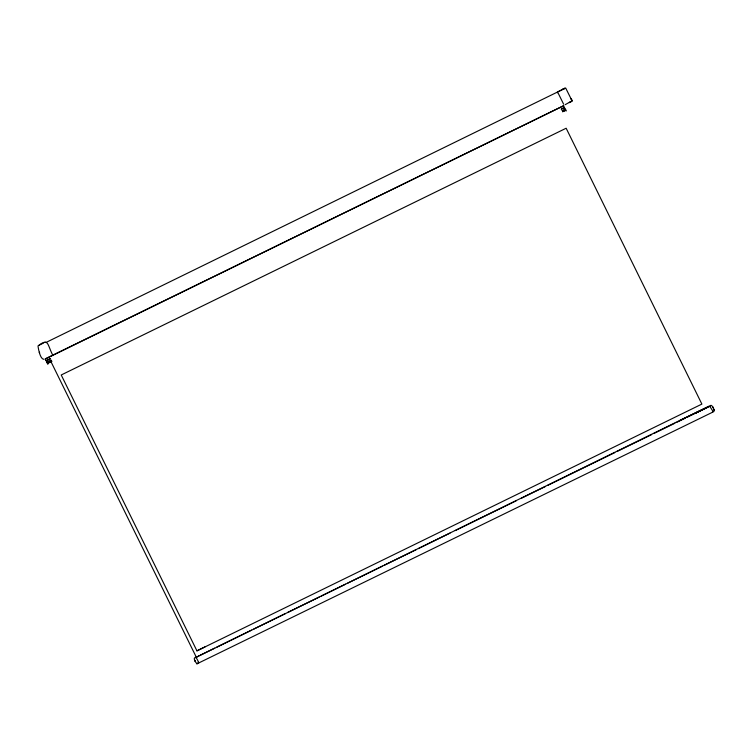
<?xml version="1.0" encoding="UTF-8"?>
<svg xmlns="http://www.w3.org/2000/svg" width="752" height="752" viewBox="0 0 752 752"><rect width="100%" height="100%" fill="white"/><g stroke="black" fill="none" stroke-linecap="round" stroke-linejoin="round"><path stroke-width="1.13" d="M710.01 406.371C711.166 401.972 716.703 412.801 712.633 411.823M565.203 104.66L572.075 100.881L565.683 88.031L45.834 342.545M557.871 91.8L557.392 92.082L563.088 89.121M52.414 354.512C47.122 343.861 48.645 337.892 38.014 345.873C38.286 348.524 40.11 359.362 43.964 359.353M39.301 345.14L43.503 343.034M199.233 655.697L196.394 657.37L51.324 362.389M45.496 358.92L563.727 105.665M46.276 360.706L50.497 358.638M561.34 108.993L564.508 107.451M51.869 361.364L47.649 363.432L47.376 362.878L51.597 360.81M196.939 650.856L701.879 404.087L566.153 128.235L61.222 374.985L196.939 650.856L204.986 646.908M200.248 655.208L214.677 648.139M679.554 420.584L195.595 657.586M216.792 647.105L251.61 630.091M253.725 629.057L285.384 613.585M287.49 612.551L319.149 597.079M321.264 596.054L345.535 584.191M347.64 583.157L382.467 566.134M384.582 565.109L416.241 549.637M418.347 548.603L450.006 533.13M455.289 530.555L516.276 500.747M521.503 498.191L545.548 486.441M547.635 485.425L614.816 452.601M616.922 451.567L651.674 434.59M653.779 433.556L674.845 423.263M676.95 422.239L685.382 418.121M687.488 417.087L706.965 407.593M566.134 111.07L563.539 105.778L45.223 358.845L46.079 360.593L50.299 358.535M561.227 109.059L564.395 107.517M46.079 360.593L46.784 362.032L51.004 359.973M561.96 110.553L565.128 109.002M47.855 364.353L47.395 363.282L51.615 361.223M562.571 111.804L565.739 110.253M708.92 406.277L679.488 420.622L709.606 405.995L712.811 411.109L712.793 411.974L711.317 412.839L196.874 663.866M564.235 88.576L564.893 88.275M45.308 342.198L44.5 342.564M707.754 407.236L708.826 406.945M557.213 92.552L558.238 93.286L563.643 104.227M197.052 663.837C196.319 663.264 192.286 658.075 195.426 657.286C196.986 657.821 199.947 664.777 197.87 662.822M46.784 362.032L47.395 363.282M195.078 660.764L195.379 661.487L194.881 660.265M198.641 662.935L198.519 662.286L198.641 662.888M38.042 345.864L38.042 345.864M571.793 101.2L571.294 101.492L571.793 101.2M571.529 101.36L569.405 102.573L571.529 101.36M565.748 109.961L562.581 111.503L565.748 109.961M706.833 407.669L695.722 413.027L706.899 407.64M564.743 88.351L562.844 89.253L564.743 88.351M196.234 657.361L196.234 657.361M713.131 407.791L712.595 406.888L713.131 407.791M571.999 100.599L571.135 98.709L571.999 100.599M714.231 410.028L714.015 409.483L714.231 410.028M39.565 352.876L39.395 352.303L39.565 352.876"/></g></svg>
